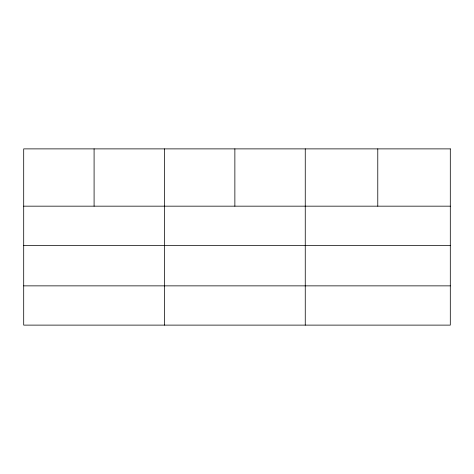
<?xml version="1.0" encoding="UTF-8"?>
<svg xmlns="http://www.w3.org/2000/svg" width="474" height="474" viewBox="0 0 474 474"><rect width="100%" height="100%" fill="white"/><g stroke="black" fill="none" stroke-linecap="round" stroke-linejoin="round"><path stroke-width="0.71" d="M23.7 206.166L450.3 206.166M23.7 245.419L450.3 245.419M23.7 285.863L450.3 285.863M377.778 148.883L377.778 206.166M305.256 148.883L305.256 325.117M234.867 148.883L234.867 206.166M164.478 148.883L164.478 325.117M94.089 148.883L94.089 206.166M450.3 148.883L23.7 148.883L23.7 325.117L450.3 325.117L450.3 148.883"/></g></svg>
